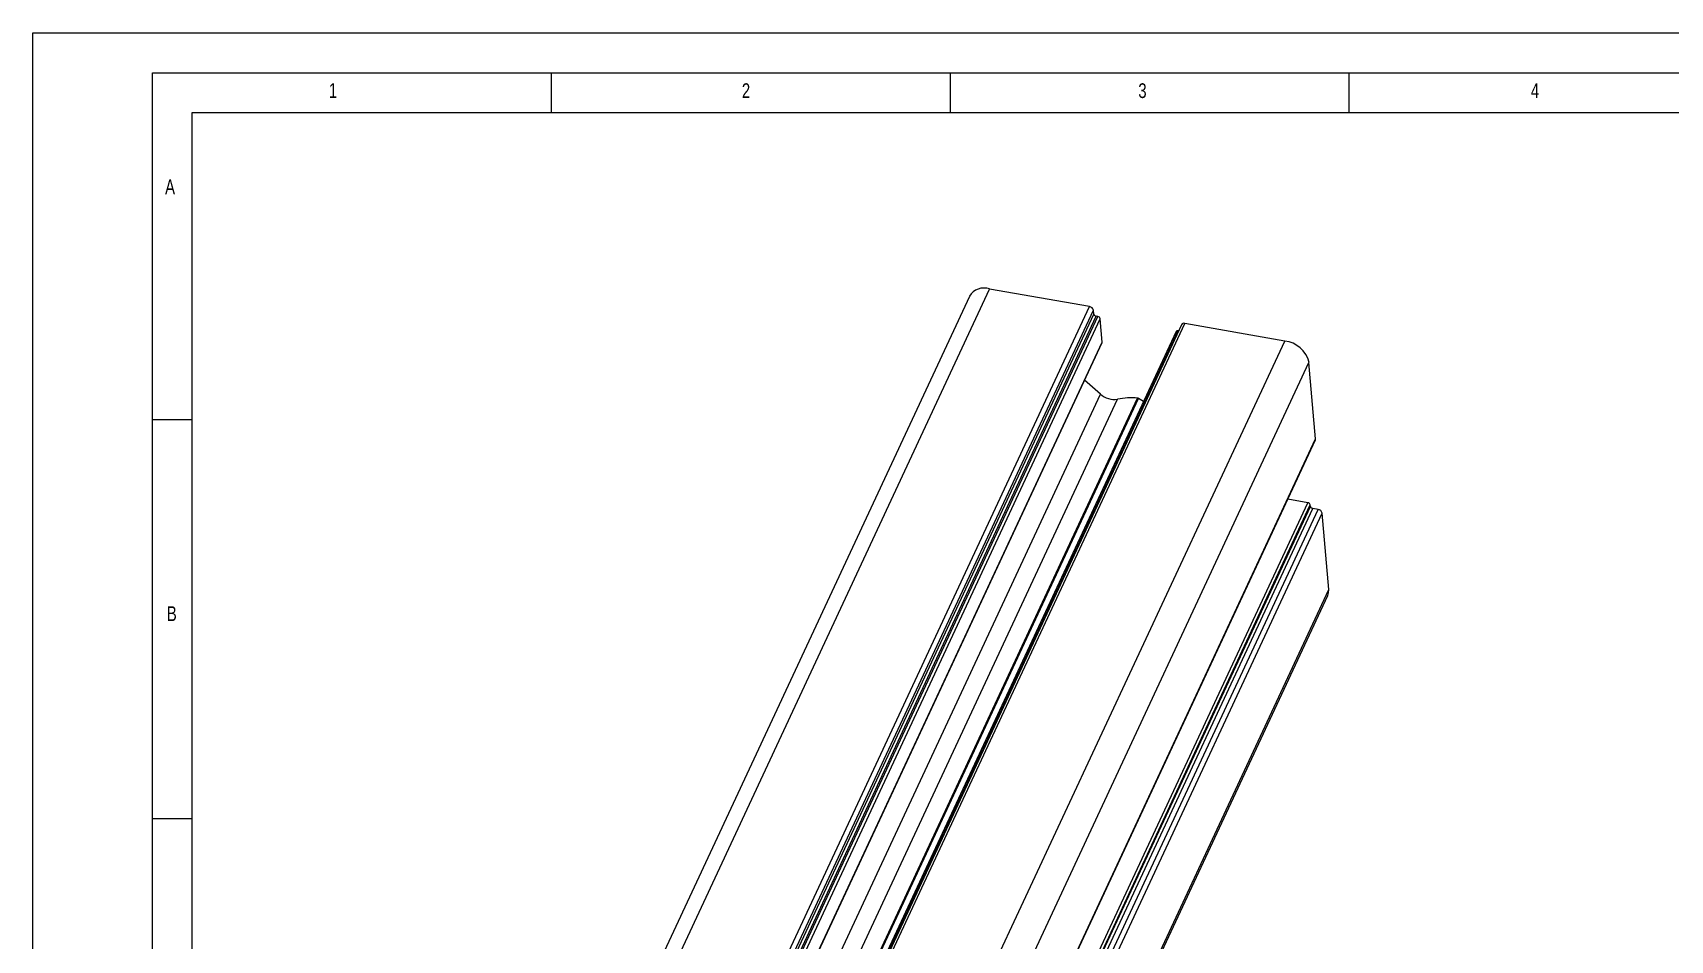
# Model space of a CAD drawing. Header units: millimetres. Extents: x 0 to 420, y 0 to 297.
# Drawn here: x 0 to 205.3, y 183.3 to 297 of the extents above; entities that cross this region are included whole.
import ezdxf

# ---------------------------------------------------------------- set-up
doc = ezdxf.new("R2010")
doc.units = ezdxf.units.MM
doc.layers.add('FORMAT', color=7, linetype='Continuous')
doc.layers.add('SLD-0', color=7, linetype='Continuous')
doc.styles.add('SLDTEXTSTYLE0', font='TXT', dxfattribs={"width": 0.75})

msp = doc.modelspace()

# ---------------------------------------------------------------- linework, layer by layer
at = {"color": 7, "linetype": 'Continuous', "lineweight": 25}
for p, q in [((47.88, 110.3), (119.96, 264.88)), ((132.49, 262.68), (119.96, 264.88)), ((117.44, 263.96), (45.36, 109.38)), ((60.41, 108.09), (132.49, 262.68)), ((60.91, 107.64), (132.99, 262.23)), ((60.96, 107.14), (133.04, 261.73)), ((61.26, 106.87), (133.34, 261.46)), ((61.45, 106.84), (133.53, 261.43)), ((61.76, 106.57), (133.83, 261.16)), ((133.04, 261.73), (132.99, 262.23)), ((133.53, 261.43), (133.34, 261.46)), ((134.09, 258.24), (133.83, 261.16)), ((143.34, 259.56), (71.26, 104.97)), ((71.51, 105.07), (143.59, 259.66)), ((144.02, 260.41), (71.94, 105.83)), ((72.36, 105.98), (144.44, 260.57)), ((143.66, 259.64), (143.59, 259.66)), ((156.97, 258.36), (144.44, 260.57)), ((62, 103.6), (134.08, 258.19)), ((62.01, 103.65), (134.09, 258.24)), ((84.89, 103.77), (156.97, 258.36)), ((87.93, 101.08), (160, 255.67)), ((160.84, 246.1), (160, 255.67)), ((133.86, 251.71), (131.88, 253.46)), ((61.78, 97.12), (133.86, 251.71)), ((63.93, 96.48), (136.01, 251.07)), ((66.44, 96.61), (138.52, 251.2)), ((66.56, 96.57), (138.64, 251.16)), ((139.25, 250.8), (138.64, 251.16)), ((88.74, 91.38), (160.82, 245.97)), ((88.76, 91.51), (160.84, 246.1)), ((159.86, 238.1), (157.36, 238.54)), ((87.78, 83.52), (159.86, 238.1)), ((88.08, 83.25), (160.16, 237.83)), ((88.1, 83.05), (160.18, 237.63)), ((88.41, 82.78), (160.48, 237.36)), ((89.07, 82.66), (161.15, 237.25)), ((89.58, 82.21), (161.65, 236.8)), ((160.18, 237.63), (160.16, 237.83)), ((161.15, 237.25), (160.48, 237.36)), ((162.49, 227.23), (161.65, 236.8)), ((90.29, 71.87), (162.36, 226.46)), ((90.41, 72.64), (162.49, 227.23))]:
    msp.add_line(p, q, dxfattribs=at)
at = {"color": 7, "linetype": 'Continuous', "lineweight": 25, "flags": 128}
for points in [[(134.08, 258.19), (134.09, 258.21), (134.09, 258.24)], [(160.82, 245.97), (160.84, 246.03), (160.84, 246.1)], [(162.36, 226.46), (162.47, 226.81), (162.49, 227.23)]]:
    msp.add_lwpolyline(points, dxfattribs=at)
at = {"color": 7, "linetype": 'Continuous', "lineweight": 25}
for centre, radius, start, end in [((119.26, 262.88), 2.13, 70.7497, 149.2518), ((132.42, 262.09), 0.591, 13.5919, 83.3635), ((133.38, 261.81), 0.355, 193.5919, 263.3635), ((133.49, 261.08), 0.355, 13.5919, 83.3635), ((143.52, 259.45), 0.213, 70.7497, 149.2518), ((144.33, 260.23), 0.354, 70.7497, 149.2518), ((156.56, 254.84), 3.55, 13.5919, 83.3635), ((135.6, 253.63), 2.59, 227.7682, 279.1158), ((137.7, 242.91), 8.33, 84.3355, 101.6799), ((138.49, 250.92), 0.283, 58.8274, 84.0042), ((159.82, 237.75), 0.355, 13.5919, 83.3635), ((160.53, 237.72), 0.355, 193.5919, 263.3635), ((161.08, 236.66), 0.591, 13.5919, 83.3635)]:
    msp.add_arc(centre, radius, start, end, dxfattribs=at)
at = {"layer": 'FORMAT'}
for p, q in [((20, 248.5), (15, 248.5)), ((15, 198.5), (20, 198.5))]:
    msp.add_line(p, q, dxfattribs=at)
at = {"layer": 'SLD-0'}
for p, q in [((0, 0), (0, 297)), ((0, 297), (420, 297)), ((15, 292), (415, 292)), ((15, 5), (15, 292)), ((65, 292), (65, 287)), ((115, 292), (115, 287)), ((165, 292), (165, 287)), ((20, 10), (20, 287)), ((20, 287), (410, 287))]:
    msp.add_line(p, q, dxfattribs=at)

# ---------------------------------------------------------------- texts
at = {"layer": 'FORMAT', "char_height": 1.85, "attachment_point": 1, "style": 'SLDTEXTSTYLE0'}
for s, insert in [('1', (37.12, 290.67)), ('2', (88.91, 290.67)), ('3', (138.61, 290.67)), ('4', (187.82, 290.67)), ('A', (16.6, 278.62)), ('B', (16.82, 225.12))]:
    msp.add_mtext(s, dxfattribs=dict(at, insert=insert))

doc.saveas('drawing.dxf')
